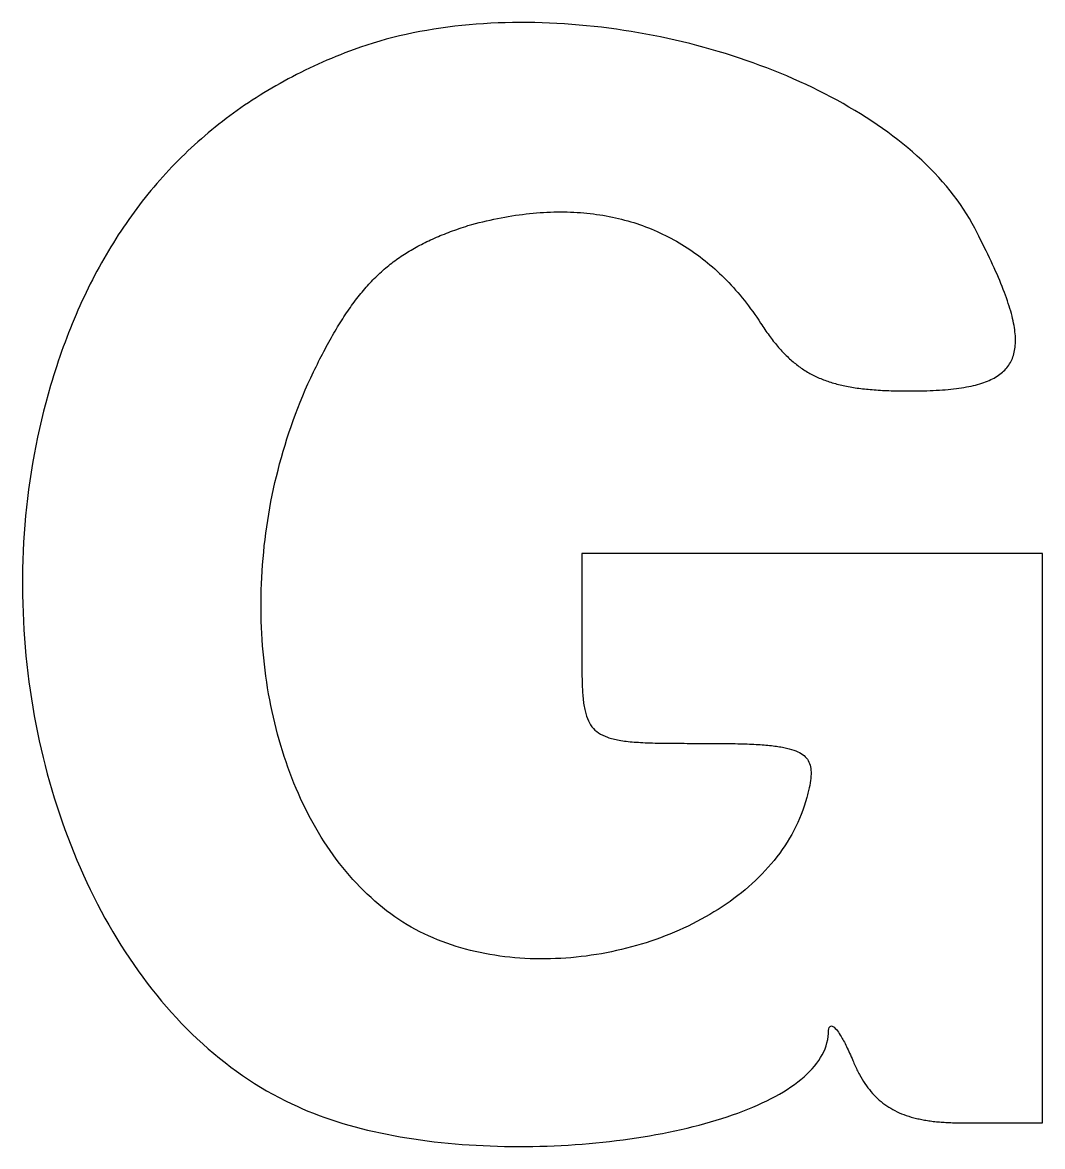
# Model space of a CAD drawing. Header units: metres. Extents: x 1755 to 5239, y 1150 to 5829.
# Drawn here: x 3383.6 to 3760, y 2171.3 to 2585.9 of the extents above; entities that cross this region are included whole.
import ezdxf

# ---------------------------------------------------------------- set-up
doc = ezdxf.new("R2010")
doc.units = ezdxf.units.M

msp = doc.modelspace()

# ---------------------------------------------------------------- linework, layer by layer
msp.add_lwpolyline([(3506, 2576), (3504.295999, 2575.363702), (3502.603992, 2574.714816), (3500.923973, 2574.053354), (3499.255936, 2573.379328), (3497.599875, 2572.69275), (3495.955784, 2571.993632), (3494.323657, 2571.281986), (3492.703488, 2570.557824), (3491.095271, 2569.821158), (3489.499, 2569.072), (3487.914669, 2568.310362), (3486.342272, 2567.536256), (3484.781803, 2566.749694), (3483.233256, 2565.950688), (3481.696625, 2565.13925), (3480.171904, 2564.315392), (3478.659087, 2563.479126), (3477.158168, 2562.630464), (3475.669141, 2561.769418), (3474.192, 2560.896), (3472.726739, 2560.010222), (3471.273352, 2559.112096), (3469.831833, 2558.201634), (3468.402176, 2557.278848), (3466.984375, 2556.34375), (3465.578424, 2555.396352), (3464.184317, 2554.436666), (3462.802048, 2553.464704), (3461.431611, 2552.480478), (3460.073, 2551.484), (3458.726209, 2550.475282), (3457.391232, 2549.454336), (3456.068063, 2548.421174), (3454.756696, 2547.375808), (3453.457125, 2546.31825), (3452.169344, 2545.248512), (3450.893347, 2544.166606), (3449.629128, 2543.072544), (3448.376681, 2541.966338), (3447.136, 2540.848), (3445.907079, 2539.717542), (3444.689912, 2538.574976), (3443.484493, 2537.420314), (3442.290816, 2536.253568), (3441.108875, 2535.07475), (3439.938664, 2533.883872), (3438.780177, 2532.680946), (3437.633408, 2531.465984), (3436.498351, 2530.238998), (3435.375, 2529), (3434.263349, 2527.749002), (3433.163392, 2526.486016), (3432.075123, 2525.211054), (3430.998536, 2523.924128), (3429.933625, 2522.62525), (3428.880384, 2521.314432), (3427.838807, 2519.991686), (3426.808888, 2518.657024), (3425.790621, 2517.310458), (3424.784, 2515.952), (3423.789019, 2514.581662), (3422.805672, 2513.199456), (3421.833953, 2511.805394), (3420.873856, 2510.399488), (3419.925375, 2508.98175), (3418.988504, 2507.552192), (3418.063237, 2506.110826), (3417.149568, 2504.657664), (3416.247491, 2503.192718), (3415.357, 2501.716), (3414.478089, 2500.227522), (3413.610752, 2498.727296), (3412.754983, 2497.215334), (3411.910776, 2495.691648), (3411.078125, 2494.15625), (3410.257024, 2492.609152), (3409.447467, 2491.050366), (3408.649448, 2489.479904), (3407.862961, 2487.897778), (3407.088, 2486.304), (3406.324559, 2484.698582), (3405.572632, 2483.081536), (3404.832213, 2481.452874), (3404.103296, 2479.812608), (3403.385875, 2478.16075), (3402.679944, 2476.497312), (3401.985497, 2474.822306), (3401.302528, 2473.135744), (3400.631031, 2471.437638), (3399.971, 2469.728), (3399.322429, 2468.006842), (3398.685312, 2466.274176), (3398.059643, 2464.530014), (3397.445416, 2462.774368), (3396.842625, 2461.00725), (3396.251264, 2459.228672), (3395.671327, 2457.438646), (3395.102808, 2455.637184), (3394.545701, 2453.824298), (3394, 2452), (3393.091566, 2448.844704), (3392.226128, 2445.679232), (3391.403482, 2442.504208), (3390.623424, 2439.320256), (3389.88575, 2436.128), (3389.190256, 2432.928064), (3388.536738, 2429.721072), (3387.924992, 2426.507648), (3387.354814, 2423.288416), (3386.826, 2420.064), (3386.338346, 2416.835024), (3385.891648, 2413.602112), (3385.485702, 2410.365888), (3385.120304, 2407.126976), (3384.79525, 2403.886), (3384.510336, 2400.643584), (3384.265358, 2397.400352), (3384.060112, 2394.156928), (3383.894394, 2390.913936), (3383.768, 2387.672), (3383.680726, 2384.431744), (3383.632368, 2381.193792), (3383.622722, 2377.958768), (3383.651584, 2374.727296), (3383.71875, 2371.5), (3383.824016, 2368.277504), (3383.967178, 2365.060432), (3384.148032, 2361.849408), (3384.366374, 2358.645056), (3384.622, 2355.448), (3384.914706, 2352.258864), (3385.244288, 2349.078272), (3385.610542, 2345.906848), (3386.013264, 2342.745216), (3386.45225, 2339.594), (3386.927296, 2336.453824), (3387.438198, 2333.325312), (3387.984752, 2330.209088), (3388.566754, 2327.105776), (3389.184, 2324.016), (3389.836286, 2320.940384), (3390.523408, 2317.879552), (3391.245162, 2314.834128), (3392.001344, 2311.804736), (3392.79175, 2308.792), (3393.616176, 2305.796544), (3394.474418, 2302.818992), (3395.366272, 2299.859968), (3396.291534, 2296.920096), (3397.25, 2294), (3398.241466, 2291.100304), (3399.265728, 2288.221632), (3400.322582, 2285.364608), (3401.411824, 2282.529856), (3402.53325, 2279.718), (3403.686656, 2276.929664), (3404.871838, 2274.165472), (3406.088592, 2271.426048), (3407.336714, 2268.712016), (3408.616, 2266.024), (3409.926246, 2263.362624), (3411.267248, 2260.728512), (3412.638802, 2258.122288), (3414.040704, 2255.544576), (3415.47275, 2252.996), (3416.934736, 2250.477184), (3418.426458, 2247.988752), (3419.947712, 2245.531328), (3421.498294, 2243.105536), (3423.078, 2240.712), (3424.686626, 2238.351344), (3426.323968, 2236.024192), (3427.989822, 2233.731168), (3429.683984, 2231.472896), (3431.40625, 2229.25), (3433.156416, 2227.063104), (3434.934278, 2224.912832), (3436.739632, 2222.799808), (3438.572274, 2220.724656), (3440.432, 2218.688), (3442.318606, 2216.690464), (3444.231888, 2214.732672), (3446.171642, 2212.815248), (3448.137664, 2210.938816), (3450.12975, 2209.104), (3452.147696, 2207.311424), (3454.191298, 2205.561712), (3456.260352, 2203.855488), (3458.354654, 2202.193376), (3460.474, 2200.576), (3462.618186, 2199.003984), (3464.787008, 2197.477952), (3466.980262, 2195.998528), (3469.197744, 2194.566336), (3471.43925, 2193.182), (3473.704576, 2191.846144), (3475.993518, 2190.559392), (3478.305872, 2189.322368), (3480.641434, 2188.135696), (3483, 2187), (3484.940202, 2186.084672), (3486.920016, 2185.198576), (3488.938254, 2184.341544), (3490.993728, 2183.513408), (3493.08525, 2182.714), (3495.211632, 2181.943152), (3497.371686, 2181.200696), (3499.564224, 2180.486464), (3501.788058, 2179.800288), (3504.042, 2179.142), (3506.324862, 2178.511432), (3508.635456, 2177.908416), (3510.972594, 2177.332784), (3513.335088, 2176.784368), (3515.72175, 2176.263), (3518.131392, 2175.768512), (3520.562826, 2175.300736), (3523.014864, 2174.859504), (3525.486318, 2174.444648), (3527.976, 2174.056), (3530.482722, 2173.693392), (3533.005296, 2173.356656), (3535.542534, 2173.045624), (3538.093248, 2172.760128), (3540.65625, 2172.5), (3543.230352, 2172.265072), (3545.814366, 2172.055176), (3548.407104, 2171.870144), (3551.007378, 2171.709808), (3553.614, 2171.574), (3556.225782, 2171.462552), (3558.841536, 2171.375296), (3561.460074, 2171.312064), (3564.080208, 2171.272688), (3566.70075, 2171.257), (3569.320512, 2171.264832), (3571.938306, 2171.296016), (3574.552944, 2171.350384), (3577.163238, 2171.427768), (3579.768, 2171.528), (3582.366042, 2171.650912), (3584.956176, 2171.796336), (3587.537214, 2171.964104), (3590.107968, 2172.154048), (3592.66725, 2172.366), (3595.213872, 2172.599792), (3597.746646, 2172.855256), (3600.264384, 2173.132224), (3602.765898, 2173.430528), (3605.25, 2173.75), (3607.715502, 2174.090472), (3610.161216, 2174.451776), (3612.585954, 2174.833744), (3614.988528, 2175.236208), (3617.36775, 2175.659), (3619.722432, 2176.101952), (3622.051386, 2176.564896), (3624.353424, 2177.047664), (3626.627358, 2177.550088), (3628.872, 2178.072), (3631.086162, 2178.613232), (3633.268656, 2179.173616), (3635.418294, 2179.752984), (3637.533888, 2180.351168), (3639.61425, 2180.968), (3641.658192, 2181.603312), (3643.664526, 2182.256936), (3645.632064, 2182.928704), (3647.559618, 2183.618448), (3649.446, 2184.326), (3651.290022, 2185.051192), (3653.090496, 2185.793856), (3654.846234, 2186.553824), (3656.556048, 2187.330928), (3658.21875, 2188.125), (3659.833152, 2188.935872), (3661.398066, 2189.763376), (3662.912304, 2190.607344), (3664.374678, 2191.467608), (3665.784, 2192.344), (3667.139082, 2193.236352), (3668.438736, 2194.144496), (3669.681774, 2195.068264), (3670.867008, 2196.007488), (3671.99325, 2196.962), (3673.059312, 2197.931632), (3674.064006, 2198.916216), (3675.006144, 2199.915584), (3675.884538, 2200.929568), (3676.698, 2201.958), (3677.445342, 2203.000712), (3678.125376, 2204.057536), (3678.736914, 2205.128304), (3679.278768, 2206.212848), (3679.74975, 2207.311), (3680.148672, 2208.422592), (3680.474346, 2209.547456), (3680.725584, 2210.685424), (3680.901198, 2211.836328), (3681, 2213), (3681.010719, 2213.513054), (3681.057771, 2214.113686), (3681.141207, 2214.619662), (3681.294912, 2215.120192), (3681.598299, 2215.577334), (3682.130496, 2215.753536), (3682.647243, 2215.575638), (3683.067648, 2215.282368), (3683.528253, 2214.852298), (3683.924169, 2214.410754), (3684.343221, 2213.883386), (3684.672, 2213.432), (3685.012659, 2212.933094), (3685.364712, 2212.386992), (3685.727673, 2211.794018), (3686.101056, 2211.154496), (3686.355528, 2210.702448), (3686.614272, 2210.229952), (3686.877144, 2209.737104), (3687.144, 2209.224), (3687.414696, 2208.690736), (3687.689088, 2208.137408), (3687.967032, 2207.564112), (3688.248384, 2206.970944), (3688.533, 2206.358), (3688.820736, 2205.725376), (3689.111448, 2205.073168), (3689.404992, 2204.401472), (3689.701224, 2203.710384), (3690, 2203), (3690.211207, 2202.493295), (3690.424856, 2201.99316), (3690.640989, 2201.499565), (3690.859648, 2201.01248), (3691.080875, 2200.531875), (3691.304712, 2200.05772), (3691.531201, 2199.589985), (3691.760384, 2199.12864), (3691.992303, 2198.673655), (3692.227, 2198.225), (3692.464517, 2197.782645), (3692.948179, 2196.916715), (3693.443625, 2196.075625), (3693.951191, 2195.259135), (3694.471213, 2194.467005), (3695.004027, 2193.698995), (3695.549969, 2192.954865), (3696.109375, 2192.234375), (3696.682581, 2191.537285), (3697.269923, 2190.863355), (3697.871737, 2190.212345), (3698.488359, 2189.584015), (3699.120125, 2188.978125), (3699.767371, 2188.394435), (3700.430433, 2187.832705), (3701.109647, 2187.292695), (3701.805349, 2186.774165), (3702.517875, 2186.276875), (3703.247561, 2185.800585), (3703.994743, 2185.345055), (3704.759757, 2184.910045), (3705.542939, 2184.495315), (3706.344625, 2184.100625), (3707.165151, 2183.725735), (3708.004853, 2183.370405), (3708.864067, 2183.034395), (3709.743129, 2182.717465), (3710.642375, 2182.419375), (3711.562141, 2182.139885), (3712.502763, 2181.878755), (3713.464577, 2181.635745), (3713.953536, 2181.52096), (3714.447919, 2181.410615), (3714.947768, 2181.30468), (3715.453125, 2181.203125), (3715.964032, 2181.10592), (3716.480531, 2181.013035), (3717.002664, 2180.92444), (3717.530473, 2180.840105), (3718.064, 2180.76), (3718.603287, 2180.684095), (3719.148376, 2180.61236), (3719.699309, 2180.544765), (3720.256128, 2180.48128), (3720.818875, 2180.421875), (3721.387592, 2180.36652), (3721.962321, 2180.315185), (3722.543104, 2180.26784), (3723.129983, 2180.224455), (3723.723, 2180.185), (3724.322197, 2180.149445), (3724.927616, 2180.11776), (3725.539299, 2180.089915), (3726.157288, 2180.06588), (3726.781625, 2180.045625), (3727.412352, 2180.02912), (3728.049511, 2180.016335), (3728.693144, 2180.00724), (3729.343293, 2180.001805), (3730, 2180), (3730.6, 2180), (3731.2, 2180), (3731.8, 2180), (3732.4, 2180), (3733, 2180), (3733.6, 2180), (3734.2, 2180), (3734.8, 2180), (3735.4, 2180), (3736, 2180), (3736.6, 2180), (3737.2, 2180), (3737.8, 2180), (3738.4, 2180), (3739, 2180), (3739.6, 2180), (3740.2, 2180), (3740.8, 2180), (3741.4, 2180), (3742, 2180), (3742.6, 2180), (3743.2, 2180), (3743.8, 2180), (3744.4, 2180), (3745, 2180), (3745.6, 2180), (3746.2, 2180), (3746.8, 2180), (3747.4, 2180), (3748, 2180), (3748.6, 2180), (3749.2, 2180), (3749.8, 2180), (3750.4, 2180), (3751, 2180), (3751.6, 2180), (3752.2, 2180), (3752.8, 2180), (3753.4, 2180), (3754, 2180), (3754.6, 2180), (3755.2, 2180), (3755.8, 2180), (3756.4, 2180), (3757, 2180), (3757.6, 2180), (3758.2, 2180), (3758.8, 2180), (3759.4, 2180), (3760, 2180), (3760, 2181.05), (3760, 2182.1), (3760, 2183.15), (3760, 2184.2), (3760, 2185.25), (3760, 2186.3), (3760, 2187.35), (3760, 2188.4), (3760, 2189.45), (3760, 2190.5), (3760, 2191.55), (3760, 2192.6), (3760, 2193.65), (3760, 2194.7), (3760, 2195.75), (3760, 2196.8), (3760, 2197.85), (3760, 2198.9), (3760, 2199.95), (3760, 2201), (3760, 2202.05), (3760, 2203.1), (3760, 2204.15), (3760, 2205.2), (3760, 2206.25), (3760, 2207.3), (3760, 2208.35), (3760, 2209.4), (3760, 2210.45), (3760, 2211.5), (3760, 2212.55), (3760, 2213.6), (3760, 2214.65), (3760, 2215.7), (3760, 2216.75), (3760, 2217.8), (3760, 2218.85), (3760, 2219.9), (3760, 2220.95), (3760, 2222), (3760, 2223.05), (3760, 2224.1), (3760, 2225.15), (3760, 2226.2), (3760, 2227.25), (3760, 2228.3), (3760, 2229.35), (3760, 2230.4), (3760, 2231.45), (3760, 2232.5), (3760, 2233.55), (3760, 2234.6), (3760, 2235.65), (3760, 2236.7), (3760, 2237.75), (3760, 2238.8), (3760, 2239.85), (3760, 2240.9), (3760, 2241.95), (3760, 2243), (3760, 2244.05), (3760, 2245.1), (3760, 2246.15), (3760, 2247.2), (3760, 2248.25), (3760, 2249.3), (3760, 2250.35), (3760, 2251.4), (3760, 2252.45), (3760, 2253.5), (3760, 2254.55), (3760, 2255.6), (3760, 2256.65), (3760, 2257.7), (3760, 2258.75), (3760, 2259.8), (3760, 2260.85), (3760, 2261.9), (3760, 2262.95), (3760, 2264), (3760, 2265.05), (3760, 2266.1), (3760, 2267.15), (3760, 2268.2), (3760, 2269.25), (3760, 2270.3), (3760, 2271.35), (3760, 2272.4), (3760, 2273.45), (3760, 2274.5), (3760, 2275.55), (3760, 2276.6), (3760, 2277.65), (3760, 2278.7), (3760, 2279.75), (3760, 2280.8), (3760, 2281.85), (3760, 2282.9), (3760, 2283.95), (3760, 2285), (3760, 2286.05), (3760, 2287.1), (3760, 2288.15), (3760, 2289.2), (3760, 2290.25), (3760, 2291.3), (3760, 2292.35), (3760, 2293.4), (3760, 2294.45), (3760, 2295.5), (3760, 2296.55), (3760, 2297.6), (3760, 2298.65), (3760, 2299.7), (3760, 2300.75), (3760, 2301.8), (3760, 2302.85), (3760, 2303.9), (3760, 2304.95), (3760, 2306), (3760, 2307.05), (3760, 2308.1), (3760, 2309.15), (3760, 2310.2), (3760, 2311.25), (3760, 2312.3), (3760, 2313.35), (3760, 2314.4), (3760, 2315.45), (3760, 2316.5), (3760, 2317.55), (3760, 2318.6), (3760, 2319.65), (3760, 2320.7), (3760, 2321.75), (3760, 2322.8), (3760, 2323.85), (3760, 2324.9), (3760, 2325.95), (3760, 2327), (3760, 2328.05), (3760, 2329.1), (3760, 2330.15), (3760, 2331.2), (3760, 2332.25), (3760, 2333.3), (3760, 2334.35), (3760, 2335.4), (3760, 2336.45), (3760, 2337.5), (3760, 2338.55), (3760, 2339.6), (3760, 2340.65), (3760, 2341.7), (3760, 2342.75), (3760, 2343.8), (3760, 2344.85), (3760, 2345.9), (3760, 2346.95), (3760, 2348), (3760, 2349.05), (3760, 2350.1), (3760, 2351.15), (3760, 2352.2), (3760, 2353.25), (3760, 2354.3), (3760, 2355.35), (3760, 2356.4), (3760, 2357.45), (3760, 2358.5), (3760, 2359.55), (3760, 2360.6), (3760, 2361.65), (3760, 2362.7), (3760, 2363.75), (3760, 2364.8), (3760, 2365.85), (3760, 2366.9), (3760, 2367.95), (3760, 2369), (3760, 2370.05), (3760, 2371.1), (3760, 2372.15), (3760, 2373.2), (3760, 2374.25), (3760, 2375.3), (3760, 2376.35), (3760, 2377.4), (3760, 2378.45), (3760, 2379.5), (3760, 2380.55), (3760, 2381.6), (3760, 2382.65), (3760, 2383.7), (3760, 2384.75), (3760, 2385.8), (3760, 2386.85), (3760, 2387.9), (3760, 2388.95), (3760, 2390), (3759.15, 2390), (3758.3, 2390), (3757.45, 2390), (3756.6, 2390), (3755.75, 2390), (3754.9, 2390), (3754.05, 2390), (3753.2, 2390), (3752.35, 2390), (3751.5, 2390), (3750.65, 2390), (3749.8, 2390), (3748.95, 2390), (3748.1, 2390), (3747.25, 2390), (3746.4, 2390), (3745.55, 2390), (3744.7, 2390), (3743.85, 2390), (3743, 2390), (3742.15, 2390), (3741.3, 2390), (3740.45, 2390), (3739.6, 2390), (3738.75, 2390), (3737.9, 2390), (3737.05, 2390), (3736.2, 2390), (3735.35, 2390), (3734.5, 2390), (3733.65, 2390), (3732.8, 2390), (3731.95, 2390), (3731.1, 2390), (3730.25, 2390), (3729.4, 2390), (3728.55, 2390), (3727.7, 2390), (3726.85, 2390), (3726, 2390), (3725.15, 2390), (3724.3, 2390), (3723.45, 2390), (3722.6, 2390), (3721.75, 2390), (3720.9, 2390), (3720.05, 2390), (3719.2, 2390), (3718.35, 2390), (3717.5, 2390), (3716.65, 2390), (3715.8, 2390), (3714.95, 2390), (3714.1, 2390), (3713.25, 2390), (3712.4, 2390), (3711.55, 2390), (3710.7, 2390), (3709.85, 2390), (3709, 2390), (3708.15, 2390), (3707.3, 2390), (3706.45, 2390), (3705.6, 2390), (3704.75, 2390), (3703.9, 2390), (3703.05, 2390), (3702.2, 2390), (3701.35, 2390), (3700.5, 2390), (3699.65, 2390), (3698.8, 2390), (3697.95, 2390), (3697.1, 2390), (3696.25, 2390), (3695.4, 2390), (3694.55, 2390), (3693.7, 2390), (3692.85, 2390), (3692, 2390), (3691.15, 2390), (3690.3, 2390), (3689.45, 2390), (3688.6, 2390), (3687.75, 2390), (3686.9, 2390), (3686.05, 2390), (3685.2, 2390), (3684.35, 2390), (3683.5, 2390), (3682.65, 2390), (3681.8, 2390), (3680.95, 2390), (3680.1, 2390), (3679.25, 2390), (3678.4, 2390), (3677.55, 2390), (3676.7, 2390), (3675.85, 2390), (3675, 2390), (3674.15, 2390), (3673.3, 2390), (3672.45, 2390), (3671.6, 2390), (3670.75, 2390), (3669.9, 2390), (3669.05, 2390), (3668.2, 2390), (3667.35, 2390), (3666.5, 2390), (3665.65, 2390), (3664.8, 2390), (3663.95, 2390), (3663.1, 2390), (3662.25, 2390), (3661.4, 2390), (3660.55, 2390), (3659.7, 2390), (3658.85, 2390), (3658, 2390), (3657.15, 2390), (3656.3, 2390), (3655.45, 2390), (3654.6, 2390), (3653.75, 2390), (3652.9, 2390), (3652.05, 2390), (3651.2, 2390), (3650.35, 2390), (3649.5, 2390), (3648.65, 2390), (3647.8, 2390), (3646.95, 2390), (3646.1, 2390), (3645.25, 2390), (3644.4, 2390), (3643.55, 2390), (3642.7, 2390), (3641.85, 2390), (3641, 2390), (3640.15, 2390), (3639.3, 2390), (3638.45, 2390), (3637.6, 2390), (3636.75, 2390), (3635.9, 2390), (3635.05, 2390), (3634.2, 2390), (3633.35, 2390), (3632.5, 2390), (3631.65, 2390), (3630.8, 2390), (3629.95, 2390), (3629.1, 2390), (3628.25, 2390), (3627.4, 2390), (3626.55, 2390), (3625.7, 2390), (3624.85, 2390), (3624, 2390), (3623.15, 2390), (3622.3, 2390), (3621.45, 2390), (3620.6, 2390), (3619.75, 2390), (3618.9, 2390), (3618.05, 2390), (3617.2, 2390), (3616.35, 2390), (3615.5, 2390), (3614.65, 2390), (3613.8, 2390), (3612.95, 2390), (3612.1, 2390), (3611.25, 2390), (3610.4, 2390), (3609.55, 2390), (3608.7, 2390), (3607.85, 2390), (3607, 2390), (3606.15, 2390), (3605.3, 2390), (3604.45, 2390), (3603.6, 2390), (3602.75, 2390), (3601.9, 2390), (3601.05, 2390), (3600.2, 2390), (3599.35, 2390), (3598.5, 2390), (3597.65, 2390), (3596.8, 2390), (3595.95, 2390), (3595.1, 2390), (3594.25, 2390), (3593.4, 2390), (3592.55, 2390), (3591.7, 2390), (3590.85, 2390), (3590, 2390), (3590, 2389.3), (3590, 2388.6), (3590, 2387.9), (3590, 2387.2), (3590, 2386.5), (3590, 2385.8), (3590, 2385.1), (3590, 2384.4), (3590, 2383.7), (3590, 2383), (3590, 2382.3), (3590, 2381.6), (3590, 2380.9), (3590, 2380.2), (3590, 2379.5), (3590, 2378.8), (3590, 2378.1), (3590, 2377.4), (3590, 2376.7), (3590, 2376), (3590, 2375.3), (3590, 2374.6), (3590, 2373.9), (3590, 2373.2), (3590, 2372.5), (3590, 2371.8), (3590, 2371.1), (3590, 2370.4), (3590, 2369.7), (3590, 2369), (3590, 2368.3), (3590, 2367.6), (3590, 2366.9), (3590, 2366.2), (3590, 2365.5), (3590, 2364.8), (3590, 2364.1), (3590, 2363.4), (3590, 2362.7), (3590, 2362), (3590, 2361.3), (3590, 2360.6), (3590, 2359.9), (3590, 2359.2), (3590, 2358.5), (3590, 2357.8), (3590, 2357.1), (3590, 2356.4), (3590, 2355.7), (3590, 2355), (3590.000044, 2353.960465), (3590.000352, 2352.94172), (3590.001188, 2351.943555), (3590.002816, 2350.96576), (3590.0055, 2350.008125), (3590.009504, 2349.07044), (3590.015092, 2348.152495), (3590.022528, 2347.25408), (3590.032076, 2346.374985), (3590.044, 2345.515), (3590.058564, 2344.673915), (3590.076032, 2343.85152), (3590.096668, 2343.047605), (3590.120736, 2342.26196), (3590.1485, 2341.494375), (3590.180224, 2340.74464), (3590.216172, 2340.012545), (3590.256608, 2339.29788), (3590.301796, 2338.600435), (3590.352, 2337.92), (3590.407484, 2337.256365), (3590.468512, 2336.60932), (3590.535348, 2335.978655), (3590.608256, 2335.36416), (3590.6875, 2334.765625), (3590.773344, 2334.18284), (3590.866052, 2333.615595), (3590.965888, 2333.06368), (3591.073116, 2332.526885), (3591.188, 2332.005), (3591.310804, 2331.497815), (3591.441792, 2331.00512), (3591.729376, 2330.06236), (3592.052864, 2329.17504), (3592.414368, 2328.34148), (3592.816, 2327.56), (3593.259872, 2326.82892), (3593.748096, 2326.14656), (3594.282784, 2325.51124), (3594.866048, 2324.92128), (3595.5, 2324.375), (3596.186752, 2323.87072), (3596.928416, 2323.40676), (3597.727104, 2322.98144), (3598.584928, 2322.59308), (3599.504, 2322.24), (3599.987164, 2322.076165), (3600.486432, 2321.92052), (3601.002068, 2321.772855), (3601.534336, 2321.63296), (3602.0835, 2321.500625), (3602.649824, 2321.37564), (3603.233572, 2321.257795), (3603.835008, 2321.14688), (3604.454396, 2321.042685), (3605.092, 2320.945), (3605.748084, 2320.853615), (3606.422912, 2320.76832), (3607.116748, 2320.688905), (3607.829856, 2320.61516), (3608.5625, 2320.546875), (3609.314944, 2320.48384), (3610.087452, 2320.425845), (3610.880288, 2320.37268), (3611.693716, 2320.324135), (3612.528, 2320.28), (3613.383404, 2320.240065), (3614.260192, 2320.20412), (3615.158628, 2320.171955), (3616.078976, 2320.14336), (3617.0215, 2320.118125), (3617.986464, 2320.09604), (3618.974132, 2320.076895), (3619.984768, 2320.06048), (3621.018636, 2320.046585), (3622.076, 2320.035), (3623.157124, 2320.025515), (3624.262272, 2320.01792), (3625.391708, 2320.012005), (3626.545696, 2320.00756), (3627.7245, 2320.004375), (3628.928384, 2320.00224), (3630.157612, 2320.000945), (3631.412448, 2320.00028), (3632.693156, 2320.000035), (3634, 2320), (3635.159824, 2319.999386), (3636.299392, 2319.997488), (3637.418848, 2319.994222), (3638.518336, 2319.989504), (3639.598, 2319.98325), (3640.657984, 2319.975376), (3641.698432, 2319.965798), (3642.719488, 2319.954432), (3643.721296, 2319.941194), (3644.704, 2319.926), (3645.667744, 2319.908766), (3646.612672, 2319.889408), (3647.538928, 2319.867842), (3648.446656, 2319.843984), (3649.336, 2319.81775), (3650.207104, 2319.789056), (3651.060112, 2319.757818), (3651.895168, 2319.723952), (3652.712416, 2319.687374), (3653.512, 2319.648), (3654.294064, 2319.605746), (3655.058752, 2319.560528), (3655.806208, 2319.512262), (3656.536576, 2319.460864), (3657.25, 2319.40625), (3657.946624, 2319.348336), (3658.626592, 2319.287038), (3659.290048, 2319.222272), (3659.937136, 2319.153954), (3660.568, 2319.082), (3661.182784, 2319.006326), (3661.781632, 2318.926848), (3662.364688, 2318.843482), (3662.932096, 2318.756144), (3663.484, 2318.66475), (3664.020544, 2318.569216), (3664.541872, 2318.469458), (3665.048128, 2318.365392), (3665.539456, 2318.256934), (3666.477904, 2318.026506), (3667.358368, 2317.777502), (3668.182, 2317.50925), (3668.949952, 2317.221078), (3669.663376, 2316.912314), (3670.323424, 2316.582286), (3670.931248, 2316.230322), (3671.488, 2315.85575), (3671.994832, 2315.457898), (3672.452896, 2315.036094), (3672.863344, 2314.589666), (3673.227328, 2314.117942), (3673.546, 2313.62025), (3673.820512, 2313.095918), (3674.052016, 2312.544274), (3674.241664, 2311.964646), (3674.390608, 2311.356362), (3674.5, 2310.71875), (3674.570992, 2310.051138), (3674.604736, 2309.352854), (3674.602384, 2308.623226), (3674.565088, 2307.861582), (3674.494, 2307.06725), (3674.390272, 2306.239558), (3674.255056, 2305.377834), (3674.089504, 2304.481406), (3673.894768, 2303.549602), (3673.672, 2302.58175), (3673.550464, 2302.084096), (3673.422352, 2301.577178), (3673.287808, 2301.060912), (3673.146976, 2300.535214), (3673, 2300), (3672.557615, 2298.418431), (3672.07092, 2296.853848), (3671.540605, 2295.306437), (3670.96736, 2293.776384), (3670.351875, 2292.263875), (3669.69484, 2290.769096), (3668.996945, 2289.292233), (3668.25888, 2287.833472), (3667.481335, 2286.392999), (3666.665, 2284.971), (3665.810565, 2283.567661), (3664.91872, 2282.183168), (3663.990155, 2280.817707), (3663.02556, 2279.471464), (3662.025625, 2278.144625), (3660.99104, 2276.837376), (3659.922495, 2275.549903), (3658.82068, 2274.282392), (3657.686285, 2273.035029), (3656.52, 2271.808), (3655.322515, 2270.601491), (3654.09452, 2269.415688), (3652.836705, 2268.250777), (3651.54976, 2267.106944), (3650.234375, 2265.984375), (3648.89124, 2264.883256), (3647.521045, 2263.803773), (3646.12448, 2262.746112), (3644.702235, 2261.710459), (3643.255, 2260.697), (3641.783465, 2259.705921), (3640.28832, 2258.737408), (3638.770255, 2257.791647), (3637.22996, 2256.868824), (3635.668125, 2255.969125), (3634.08544, 2255.092736), (3632.482595, 2254.239843), (3630.86028, 2253.410632), (3629.219185, 2252.605289), (3627.56, 2251.824), (3625.883415, 2251.066951), (3624.19012, 2250.334328), (3622.480805, 2249.626317), (3620.75616, 2248.943104), (3619.016875, 2248.284875), (3617.26364, 2247.651816), (3615.497145, 2247.044113), (3613.71808, 2246.461952), (3611.927135, 2245.905519), (3610.125, 2245.375), (3608.312365, 2244.870581), (3606.48992, 2244.392448), (3604.658355, 2243.940787), (3602.81836, 2243.515784), (3600.970625, 2243.117625), (3599.11584, 2242.746496), (3597.254695, 2242.402583), (3595.38788, 2242.086072), (3593.516085, 2241.797149), (3591.64, 2241.536), (3589.760315, 2241.302811), (3587.87772, 2241.097768), (3585.992905, 2240.921057), (3584.10656, 2240.772864), (3582.219375, 2240.653375), (3580.33204, 2240.562776), (3578.445245, 2240.501253), (3576.55968, 2240.468992), (3574.676035, 2240.466179), (3572.795, 2240.493), (3570.917265, 2240.549641), (3569.04352, 2240.636288), (3567.174455, 2240.753127), (3565.31076, 2240.900344), (3563.453125, 2241.078125), (3561.60224, 2241.286656), (3559.758795, 2241.526123), (3557.92348, 2241.796712), (3556.096985, 2242.098609), (3554.28, 2242.432), (3552.473215, 2242.797071), (3550.67732, 2243.194008), (3548.893005, 2243.622997), (3547.12096, 2244.084224), (3545.361875, 2244.577875), (3543.61644, 2245.104136), (3541.885345, 2245.663193), (3540.16928, 2246.255232), (3538.468935, 2246.880439), (3536.785, 2247.539), (3535.118165, 2248.231101), (3533.46912, 2248.956928), (3531.838555, 2249.716667), (3530.22716, 2250.510504), (3528.635625, 2251.338625), (3527.06464, 2252.201216), (3525.514895, 2253.098463), (3523.98708, 2254.030552), (3522.481885, 2254.997669), (3521, 2256), (3519.481112, 2257.096725), (3517.984496, 2258.2266), (3516.510224, 2259.389175), (3515.058368, 2260.584), (3513.629, 2261.810625), (3512.222192, 2263.0686), (3510.838016, 2264.357475), (3509.476544, 2265.6768), (3508.137848, 2267.026125), (3506.822, 2268.405), (3505.529072, 2269.812975), (3504.259136, 2271.2496), (3503.012264, 2272.714425), (3501.788528, 2274.207), (3500.588, 2275.726875), (3499.410752, 2277.2736), (3498.256856, 2278.846725), (3497.126384, 2280.4458), (3496.019408, 2282.070375), (3494.936, 2283.72), (3493.876232, 2285.394225), (3492.840176, 2287.0926), (3491.827904, 2288.814675), (3490.839488, 2290.56), (3489.875, 2292.328125), (3488.934512, 2294.1186), (3488.018096, 2295.930975), (3487.125824, 2297.7648), (3486.257768, 2299.619625), (3485.414, 2301.495), (3484.594592, 2303.390475), (3483.799616, 2305.3056), (3483.029144, 2307.239925), (3482.283248, 2309.193), (3481.562, 2311.164375), (3480.865472, 2313.1536), (3480.193736, 2315.160225), (3479.546864, 2317.1838), (3478.924928, 2319.223875), (3478.328, 2321.28), (3477.756152, 2323.351725), (3477.209456, 2325.4386), (3476.687984, 2327.540175), (3476.191808, 2329.656), (3475.721, 2331.785625), (3475.275632, 2333.9286), (3474.855776, 2336.084475), (3474.461504, 2338.2528), (3474.092888, 2340.433125), (3473.75, 2342.625), (3473.432912, 2344.827975), (3473.141696, 2347.0416), (3472.876424, 2349.265425), (3472.637168, 2351.499), (3472.424, 2353.741875), (3472.236992, 2355.9936), (3472.076216, 2358.253725), (3471.941744, 2360.5218), (3471.833648, 2362.797375), (3471.752, 2365.08), (3471.696872, 2367.369225), (3471.668336, 2369.6646), (3471.666464, 2371.965675), (3471.691328, 2374.272), (3471.743, 2376.583125), (3471.821552, 2378.8986), (3471.927056, 2381.217975), (3472.059584, 2383.5408), (3472.219208, 2385.866625), (3472.406, 2388.195), (3472.620032, 2390.525475), (3472.861376, 2392.8576), (3473.130104, 2395.190925), (3473.426288, 2397.525), (3473.75, 2399.859375), (3474.101312, 2402.1936), (3474.480296, 2404.527225), (3474.887024, 2406.8598), (3475.321568, 2409.190875), (3475.784, 2411.52), (3476.274392, 2413.846725), (3476.792816, 2416.1706), (3477.339344, 2418.491175), (3477.914048, 2420.808), (3478.517, 2423.120625), (3479.148272, 2425.4286), (3479.807936, 2427.731475), (3480.496064, 2430.0288), (3481.212728, 2432.320125), (3481.958, 2434.605), (3482.731952, 2436.882975), (3483.534656, 2439.1536), (3484.366184, 2441.416425), (3485.226608, 2443.671), (3486.116, 2445.916875), (3487.034432, 2448.1536), (3487.981976, 2450.380725), (3488.958704, 2452.5978), (3489.964688, 2454.804375), (3491, 2457), (3491.479118, 2457.983718), (3491.956544, 2458.954944), (3492.432386, 2459.913786), (3492.906752, 2460.860352), (3493.37975, 2461.79475), (3493.851488, 2462.717088), (3494.322074, 2463.627474), (3494.791616, 2464.526016), (3495.260222, 2465.412822), (3495.728, 2466.288), (3496.195058, 2467.151658), (3496.661504, 2468.003904), (3497.127446, 2468.844846), (3497.592992, 2469.674592), (3498.05825, 2470.49325), (3498.523328, 2471.300928), (3498.988334, 2472.097734), (3499.453376, 2472.883776), (3499.918562, 2473.659162), (3500.384, 2474.424), (3500.849798, 2475.178398), (3501.316064, 2475.922464), (3501.782906, 2476.656306), (3502.250432, 2477.380032), (3502.71875, 2478.09375), (3503.187968, 2478.797568), (3503.658194, 2479.491594), (3504.129536, 2480.175936), (3504.602102, 2480.850702), (3505.076, 2481.516), (3505.551338, 2482.171938), (3506.028224, 2482.818624), (3506.506766, 2483.456166), (3506.987072, 2484.084672), (3507.46925, 2484.70425), (3507.953408, 2485.315008), (3508.439654, 2485.917054), (3508.928096, 2486.510496), (3509.418842, 2487.095442), (3509.912, 2487.672), (3510.407678, 2488.240278), (3510.905984, 2488.800384), (3511.407026, 2489.352426), (3511.910912, 2489.896512), (3512.41775, 2490.43275), (3512.927648, 2490.961248), (3513.440714, 2491.482114), (3513.957056, 2491.995456), (3514.476782, 2492.501382), (3515, 2493), (3515.526818, 2493.491418), (3516.057344, 2493.975744), (3516.591686, 2494.453086), (3517.129952, 2494.923552), (3517.67225, 2495.38725), (3518.218688, 2495.844288), (3518.769374, 2496.294774), (3519.324416, 2496.738816), (3519.883922, 2497.176522), (3520.448, 2497.608), (3521.016758, 2498.033358), (3521.590304, 2498.452704), (3522.168746, 2498.866146), (3522.752192, 2499.273792), (3523.34075, 2499.67575), (3523.934528, 2500.072128), (3524.533634, 2500.463034), (3525.138176, 2500.848576), (3525.748262, 2501.228862), (3526.364, 2501.604), (3526.985498, 2501.974098), (3527.612864, 2502.339264), (3528.246206, 2502.699606), (3528.885632, 2503.055232), (3529.53125, 2503.40625), (3530.183168, 2503.752768), (3530.841494, 2504.094894), (3531.506336, 2504.432736), (3532.177802, 2504.766402), (3532.856, 2505.096), (3533.541038, 2505.421638), (3534.233024, 2505.743424), (3534.932066, 2506.061466), (3535.638272, 2506.375872), (3536.35175, 2506.68675), (3537.072608, 2506.994208), (3537.800954, 2507.298354), (3538.536896, 2507.599296), (3539.280542, 2507.897142), (3540.032, 2508.192), (3540.791378, 2508.483978), (3541.558784, 2508.773184), (3542.334326, 2509.059726), (3543.118112, 2509.343712), (3543.91025, 2509.62525), (3544.710848, 2509.904448), (3545.520014, 2510.181414), (3546.337856, 2510.456256), (3547.164482, 2510.729082), (3548, 2511), (3549.377594, 2511.3825), (3550.750352, 2511.75), (3552.118238, 2512.1025), (3553.481216, 2512.44), (3554.83925, 2512.7625), (3556.192304, 2513.07), (3557.540342, 2513.3625), (3558.883328, 2513.64), (3560.221226, 2513.9025), (3561.554, 2514.15), (3562.881614, 2514.3825), (3564.204032, 2514.6), (3565.521218, 2514.8025), (3566.833136, 2514.99), (3568.13975, 2515.1625), (3569.441024, 2515.32), (3570.736922, 2515.4625), (3572.027408, 2515.59), (3573.312446, 2515.7025), (3574.592, 2515.8), (3575.866034, 2515.8825), (3577.134512, 2515.95), (3578.397398, 2516.0025), (3579.654656, 2516.04), (3580.90625, 2516.0625), (3582.152144, 2516.07), (3583.392302, 2516.0625), (3584.626688, 2516.04), (3585.855266, 2516.0025), (3587.078, 2515.95), (3588.294854, 2515.8825), (3589.505792, 2515.8), (3590.710778, 2515.7025), (3591.909776, 2515.59), (3593.10275, 2515.4625), (3594.289664, 2515.32), (3595.470482, 2515.1625), (3596.645168, 2514.99), (3597.813686, 2514.8025), (3598.976, 2514.6), (3600.132074, 2514.3825), (3601.281872, 2514.15), (3602.425358, 2513.9025), (3603.562496, 2513.64), (3604.69325, 2513.3625), (3605.817584, 2513.07), (3606.935462, 2512.7625), (3608.046848, 2512.44), (3609.151706, 2512.1025), (3610.25, 2511.75), (3611.341694, 2511.3825), (3612.426752, 2511), (3613.505138, 2510.6025), (3614.576816, 2510.19), (3615.64175, 2509.7625), (3616.699904, 2509.32), (3617.751242, 2508.8625), (3618.795728, 2508.39), (3619.833326, 2507.9025), (3620.864, 2507.4), (3621.887714, 2506.8825), (3622.904432, 2506.35), (3623.914118, 2505.8025), (3624.916736, 2505.24), (3625.91225, 2504.6625), (3626.900624, 2504.07), (3627.881822, 2503.4625), (3628.855808, 2502.84), (3629.822546, 2502.2025), (3630.782, 2501.55), (3631.734134, 2500.8825), (3632.678912, 2500.2), (3633.616298, 2499.5025), (3634.546256, 2498.79), (3635.46875, 2498.0625), (3636.383744, 2497.32), (3637.291202, 2496.5625), (3638.191088, 2495.79), (3639.083366, 2495.0025), (3639.968, 2494.2), (3640.844954, 2493.3825), (3641.714192, 2492.55), (3642.575678, 2491.7025), (3643.429376, 2490.84), (3644.27525, 2489.9625), (3645.113264, 2489.07), (3645.943382, 2488.1625), (3646.765568, 2487.24), (3647.579786, 2486.3025), (3648.386, 2485.35), (3649.184174, 2484.3825), (3649.974272, 2483.4), (3650.756258, 2482.4025), (3651.530096, 2481.39), (3652.29575, 2480.3625), (3653.053184, 2479.32), (3653.802362, 2478.2625), (3654.543248, 2477.19), (3655.275806, 2476.1025), (3656, 2475), (3656.389719, 2474.40449), (3656.778952, 2473.81792), (3657.167813, 2473.24023), (3657.556416, 2472.67136), (3657.944875, 2472.11125), (3658.333304, 2471.55984), (3658.721817, 2471.01707), (3659.110528, 2470.48288), (3659.499551, 2469.95721), (3659.889, 2469.44), (3660.278989, 2468.93119), (3660.669632, 2468.43072), (3661.061043, 2467.93853), (3661.453336, 2467.45456), (3661.846625, 2466.97875), (3662.241024, 2466.51104), (3662.636647, 2466.05137), (3663.033608, 2465.59968), (3663.432021, 2465.15591), (3663.832, 2464.72), (3664.233659, 2464.29189), (3664.637112, 2463.87152), (3665.042473, 2463.45883), (3665.449856, 2463.05376), (3665.859375, 2462.65625), (3666.271144, 2462.26624), (3666.685277, 2461.88367), (3667.101888, 2461.50848), (3667.521091, 2461.14061), (3667.943, 2460.78), (3668.367729, 2460.42659), (3668.795392, 2460.08032), (3669.226103, 2459.74113), (3669.659976, 2459.40896), (3670.097125, 2459.08375), (3670.537664, 2458.76544), (3670.981707, 2458.45397), (3671.429368, 2458.14928), (3671.880761, 2457.85131), (3672.336, 2457.56), (3672.795199, 2457.27529), (3673.258472, 2456.99712), (3673.725933, 2456.72543), (3674.197696, 2456.46016), (3674.673875, 2456.20125), (3675.154584, 2455.94864), (3675.639937, 2455.70227), (3676.130048, 2455.46208), (3676.625031, 2455.22801), (3677.125, 2455), (3677.630069, 2454.77799), (3678.140352, 2454.56192), (3678.655963, 2454.35173), (3679.177016, 2454.14736), (3679.703625, 2453.94875), (3680.235904, 2453.75584), (3680.773967, 2453.56857), (3681.317928, 2453.38688), (3681.867901, 2453.21071), (3682.424, 2453.04), (3682.986339, 2452.87469), (3683.555032, 2452.71472), (3684.130193, 2452.56003), (3684.711936, 2452.41056), (3685.300375, 2452.26625), (3685.895624, 2452.12704), (3686.497797, 2451.99287), (3687.107008, 2451.86368), (3687.723371, 2451.73941), (3688.347, 2451.62), (3688.978009, 2451.50539), (3689.616512, 2451.39552), (3690.262623, 2451.29033), (3690.916456, 2451.18976), (3691.578125, 2451.09375), (3692.247744, 2451.00224), (3692.925427, 2450.91517), (3693.611288, 2450.83248), (3694.305441, 2450.75411), (3695.008, 2450.68), (3695.719079, 2450.61009), (3696.438792, 2450.54432), (3697.167253, 2450.48263), (3697.904576, 2450.42496), (3698.650875, 2450.37125), (3699.406264, 2450.32144), (3700.170857, 2450.27547), (3700.944768, 2450.23328), (3701.728111, 2450.19481), (3702.521, 2450.16), (3703.323549, 2450.12879), (3704.135872, 2450.10112), (3704.958083, 2450.07693), (3705.790296, 2450.05616), (3706.632625, 2450.03875), (3707.485184, 2450.02464), (3708.348087, 2450.01377), (3709.221448, 2450.00608), (3710.105381, 2450.00151), (3711, 2450), (3712.308309, 2450.003624), (3713.593272, 2450.014592), (3714.854943, 2450.033048), (3716.093376, 2450.059136), (3717.308625, 2450.093), (3718.500744, 2450.134784), (3719.669787, 2450.184632), (3720.815808, 2450.242688), (3721.938861, 2450.309096), (3723.039, 2450.384), (3724.116279, 2450.467544), (3725.170752, 2450.559872), (3726.202473, 2450.661128), (3727.211496, 2450.771456), (3728.197875, 2450.891), (3729.161664, 2451.019904), (3730.102917, 2451.158312), (3731.021688, 2451.306368), (3731.918031, 2451.464216), (3732.792, 2451.632), (3733.643649, 2451.809864), (3734.473032, 2451.997952), (3735.280203, 2452.196408), (3736.065216, 2452.405376), (3736.828125, 2452.625), (3737.568984, 2452.855424), (3738.287847, 2453.096792), (3738.984768, 2453.349248), (3739.659801, 2453.612936), (3740.313, 2453.888), (3740.944419, 2454.174584), (3741.554112, 2454.472832), (3742.142133, 2454.782888), (3742.708536, 2455.104896), (3743.253375, 2455.439), (3743.776704, 2455.785344), (3744.278577, 2456.144072), (3744.759048, 2456.515328), (3745.218171, 2456.899256), (3745.656, 2457.296), (3746.072589, 2457.705704), (3746.467992, 2458.128512), (3746.842263, 2458.564568), (3747.195456, 2459.014016), (3747.527625, 2459.477), (3747.838824, 2459.953664), (3748.129107, 2460.444152), (3748.398528, 2460.948608), (3748.647141, 2461.467176), (3748.875, 2462), (3749.082159, 2462.547224), (3749.268672, 2463.108992), (3749.434593, 2463.685448), (3749.579976, 2464.276736), (3749.704875, 2464.883), (3749.809344, 2465.504384), (3749.893437, 2466.141032), (3749.957208, 2466.793088), (3750.000711, 2467.460696), (3750.024, 2468.144), (3750.027129, 2468.843144), (3750.010152, 2469.558272), (3749.973123, 2470.289528), (3749.916096, 2471.037056), (3749.839125, 2471.801), (3749.742264, 2472.581504), (3749.625567, 2473.378712), (3749.489088, 2474.192768), (3749.332881, 2475.023816), (3749.157, 2475.872), (3748.961499, 2476.737464), (3748.746432, 2477.620352), (3748.511853, 2478.520808), (3748.257816, 2479.438976), (3747.984375, 2480.375), (3747.691584, 2481.329024), (3747.379497, 2482.301192), (3747.048168, 2483.291648), (3746.697651, 2484.300536), (3746.328, 2485.328), (3745.939269, 2486.374184), (3745.531512, 2487.439232), (3745.104783, 2488.523288), (3744.659136, 2489.626496), (3744.194625, 2490.749), (3743.711304, 2491.890944), (3743.209227, 2493.052472), (3742.688448, 2494.233728), (3742.149021, 2495.434856), (3741.591, 2496.656), (3741.014439, 2497.897304), (3740.419392, 2499.158912), (3739.805913, 2500.440968), (3739.174056, 2501.743616), (3738.523875, 2503.067), (3737.855424, 2504.411264), (3737.168757, 2505.776552), (3736.463928, 2507.163008), (3735.740991, 2508.570776), (3735, 2510), (3734.043134, 2511.792164), (3733.033072, 2513.568512), (3731.970618, 2515.328828), (3730.856576, 2517.072896), (3729.69175, 2518.8005), (3728.476944, 2520.511424), (3727.212962, 2522.205452), (3725.900608, 2523.882368), (3724.540686, 2525.541956), (3723.134, 2527.184), (3721.681354, 2528.808284), (3720.183552, 2530.414592), (3718.641398, 2532.002708), (3717.055696, 2533.572416), (3715.42725, 2535.1235), (3713.756864, 2536.655744), (3712.045342, 2538.168932), (3710.293488, 2539.662848), (3708.502106, 2541.137276), (3706.672, 2542.592), (3704.803974, 2544.026804), (3702.898832, 2545.441472), (3700.957378, 2546.835788), (3698.980416, 2548.209536), (3696.96875, 2549.5625), (3694.923184, 2550.894464), (3692.844522, 2552.205212), (3690.733568, 2553.494528), (3688.591126, 2554.762196), (3686.418, 2556.008), (3684.214994, 2557.231724), (3681.982912, 2558.433152), (3679.722558, 2559.612068), (3677.434736, 2560.768256), (3675.12025, 2561.9015), (3672.779904, 2563.011584), (3670.414502, 2564.098292), (3668.024848, 2565.161408), (3665.611746, 2566.200716), (3663.176, 2567.216), (3660.718414, 2568.207044), (3658.239792, 2569.173632), (3655.740938, 2570.115548), (3653.222656, 2571.032576), (3650.68575, 2571.9245), (3648.131024, 2572.791104), (3645.559282, 2573.632172), (3642.971328, 2574.447488), (3640.367966, 2575.236836), (3637.75, 2576), (3635.118234, 2576.736764), (3632.473472, 2577.446912), (3629.816518, 2578.130228), (3627.148176, 2578.786496), (3624.46925, 2579.4155), (3621.780544, 2580.017024), (3619.082862, 2580.590852), (3616.377008, 2581.136768), (3613.663786, 2581.654556), (3610.944, 2582.144), (3608.218454, 2582.604884), (3605.487952, 2583.036992), (3602.753298, 2583.440108), (3600.015296, 2583.814016), (3597.27475, 2584.1585), (3594.532464, 2584.473344), (3591.789242, 2584.758332), (3589.045888, 2585.013248), (3586.303206, 2585.237876), (3583.562, 2585.432), (3580.823074, 2585.595404), (3578.087232, 2585.727872), (3575.355278, 2585.829188), (3572.628016, 2585.899136), (3569.90625, 2585.9375), (3567.190784, 2585.944064), (3564.482422, 2585.918612), (3561.781968, 2585.860928), (3559.090226, 2585.770796), (3556.408, 2585.648), (3553.736094, 2585.492324), (3551.075312, 2585.303552), (3548.426458, 2585.081468), (3545.790336, 2584.825856), (3543.16775, 2584.5365), (3540.559504, 2584.213184), (3537.966402, 2583.855692), (3535.389248, 2583.463808), (3532.828846, 2583.037316), (3530.286, 2582.576), (3527.761514, 2582.079644), (3525.256192, 2581.548032), (3522.770838, 2580.980948), (3520.306256, 2580.378176), (3517.86325, 2579.7395), (3515.442624, 2579.064704), (3513.045182, 2578.353572), (3510.671728, 2577.605888), (3508.323066, 2576.821436), (3506, 2576)], close=True)

doc.saveas('drawing.dxf')
